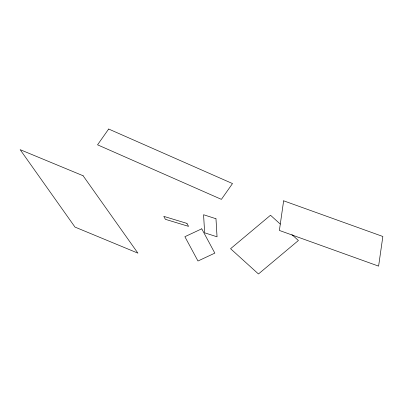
<?xml version="1.0" encoding="UTF-8"?>
<svg xmlns="http://www.w3.org/2000/svg" width="403" height="403" viewBox="0 0 403 403"><rect width="100%" height="100%" fill="white"/><g stroke="black" fill="none" stroke-linecap="round" stroke-linejoin="round"><path stroke-width="0.6" d="M280.271 224.088L270.509 215.247L230.571 248.716L258.464 273.975L298.401 240.5L291.893 234.611M283.631 200.805L279.385 230.445L378.603 266.131L382.85 236.485L283.631 200.805M108.664 129.025L97.556 144.818L221.393 199.359L232.501 183.566L108.664 129.025M201.747 228.813L184.881 236.707L197.974 261.013L214.834 253.119L201.747 228.813M186.967 223.408L163.809 216.371L165.386 219.318L188.544 226.36L186.967 223.408M215.978 218.738L203.575 214.734L204.643 232.808L217.046 236.813L215.978 218.738M83.083 175.733L20.15 149.664L74.978 227.075L137.907 253.144L83.083 175.733"/></g></svg>
